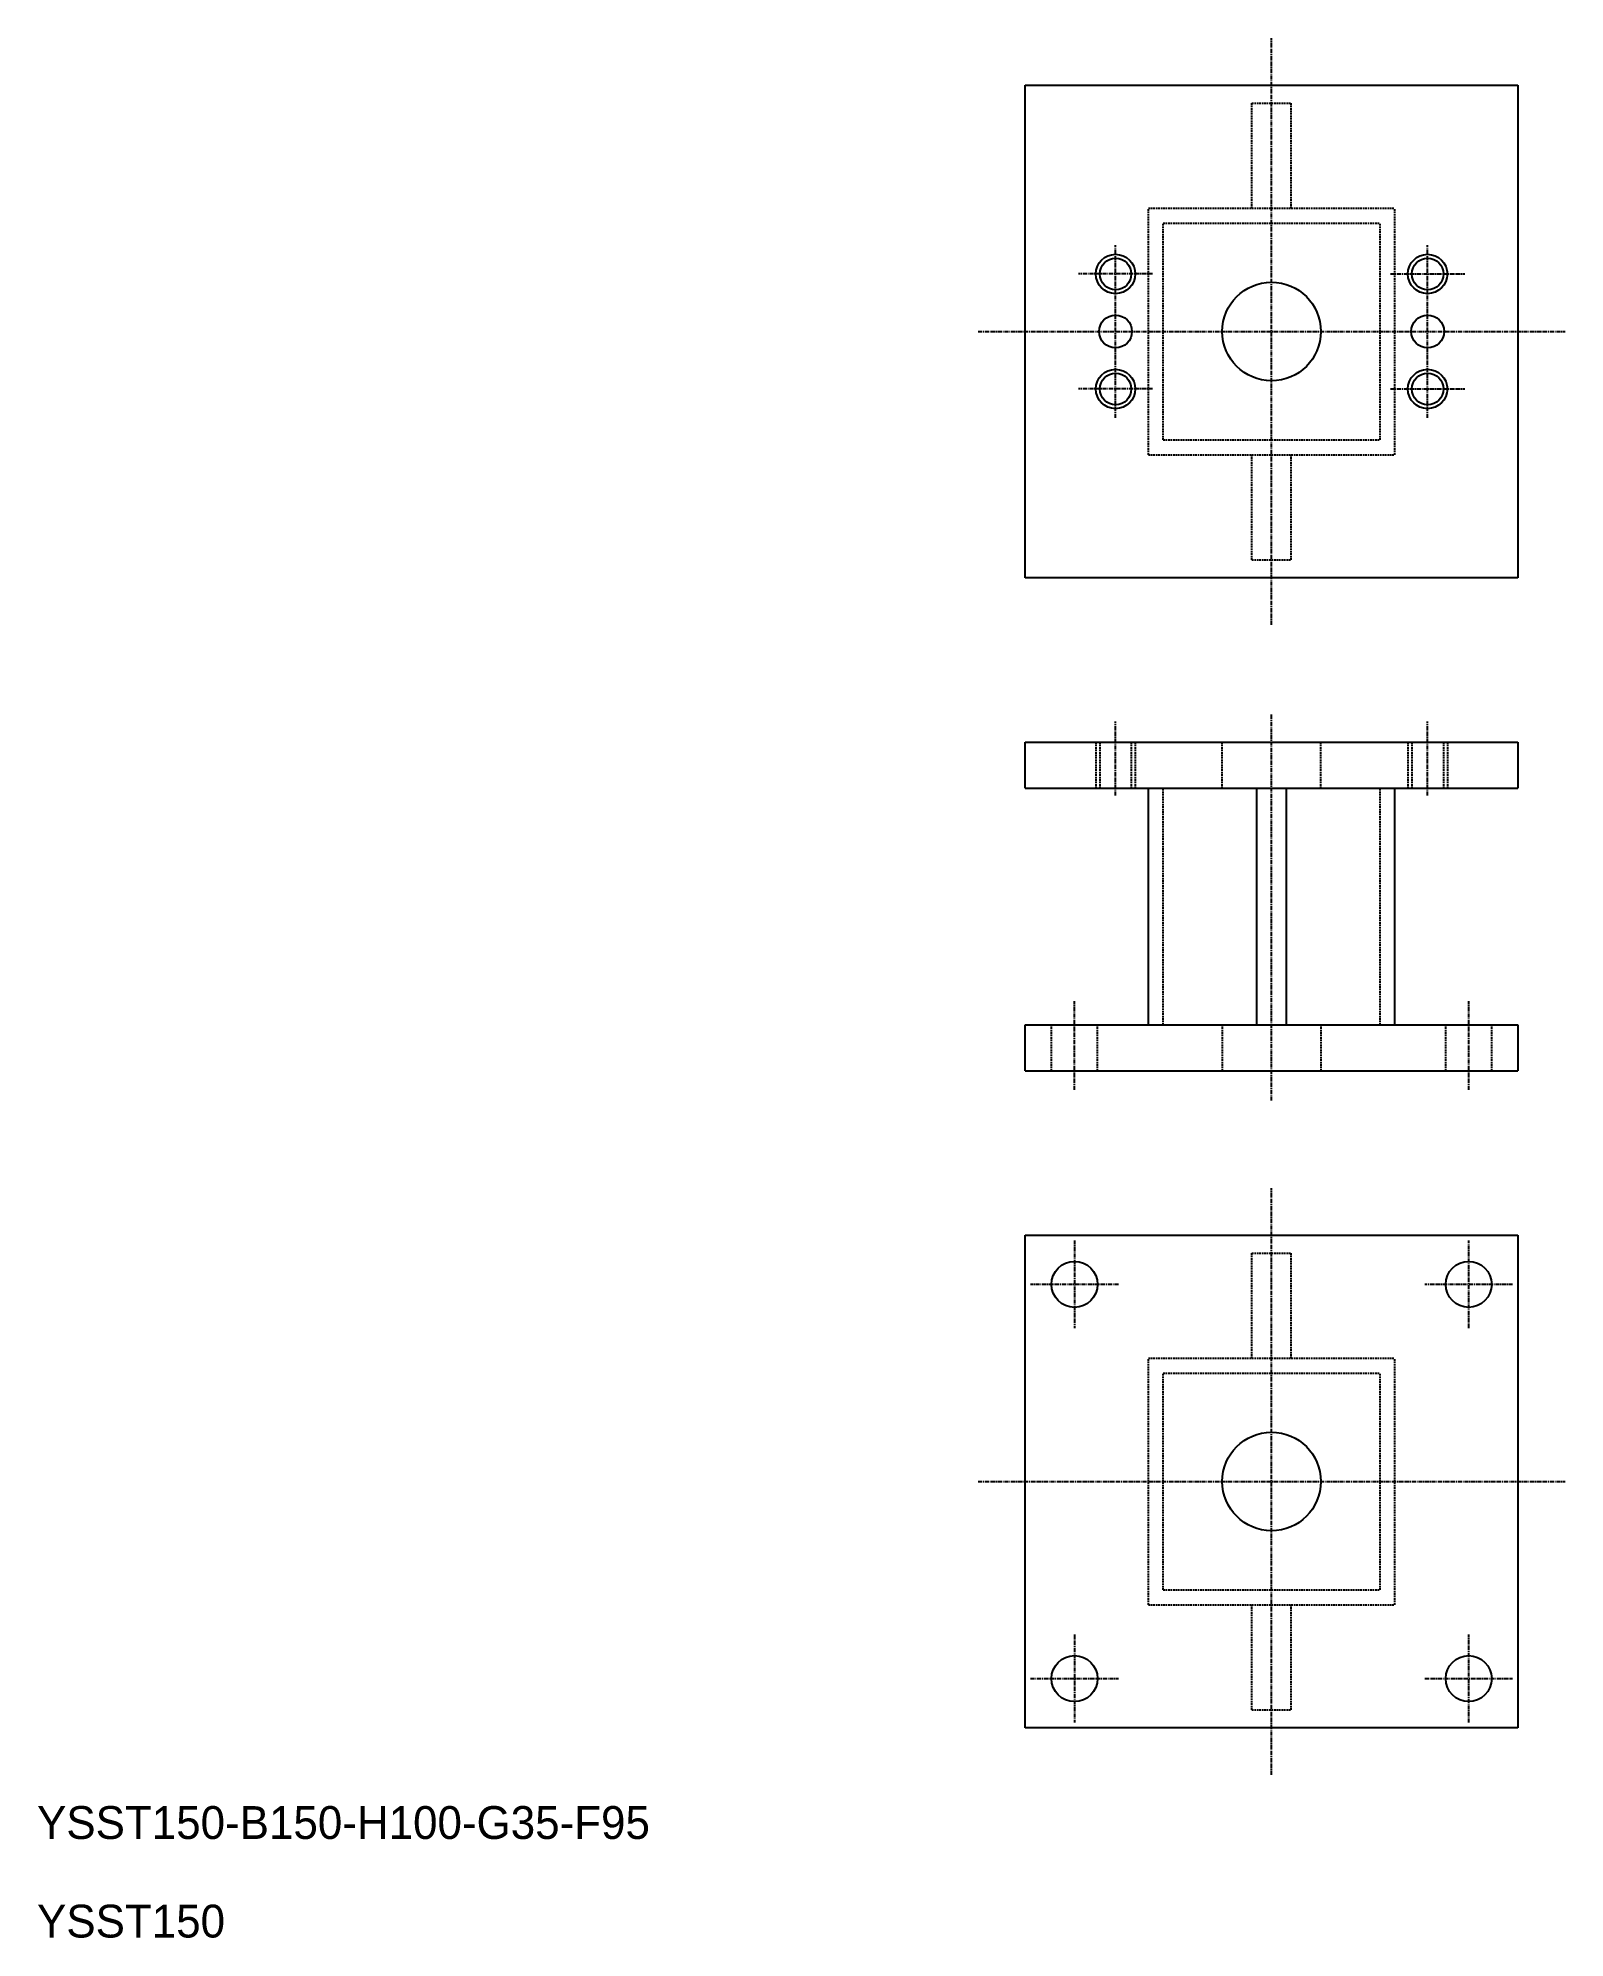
# Model space of a CAD drawing. Extents: x 40 to 505, y 40 to 618.
import ezdxf

# ---------------------------------------------------------------- set-up
doc = ezdxf.new("R2010")
doc.units = 0
doc.linetypes.add('CENTER', pattern=[2, 1.25, -0.25, 0.25, -0.25])
doc.linetypes.add('DASHED', pattern=[0.75, 0.5, -0.25])
doc.layers.get('0').update_dxf_attribs({"linetype": 'CONTINUOUS'})
doc.layers.add('CENTER', color=1, linetype='CENTER')

msp = doc.modelspace()

# ---------------------------------------------------------------- linework, layer by layer
at = {"color": 7, "linetype": 'CONTINUOUS'}
for p, q in [((340.81, 603.8), (490.81, 603.8)), ((340.81, 453.8), (340.81, 603.8)), ((490.81, 603.8), (490.81, 453.8)), ((490.81, 453.8), (340.81, 453.8)), ((340.81, 403.8), (490.81, 403.8)), ((340.81, 389.8), (340.81, 403.8)), ((490.81, 403.8), (490.81, 389.8)), ((340.81, 389.8), (490.81, 389.8)), ((453.31, 353.8), (453.31, 353.8)), ((453.31, 335.8), (453.31, 335.8)), ((340.81, 317.8), (490.81, 317.8)), ((340.81, 303.8), (340.81, 317.8)), ((490.81, 317.8), (490.81, 303.8)), ((340.81, 303.8), (490.81, 303.8)), ((340.81, 253.8), (490.81, 253.8)), ((340.81, 103.8), (340.81, 253.8)), ((490.81, 253.8), (490.81, 103.8)), ((490.81, 103.8), (340.81, 103.8))]:
    msp.add_line(p, q, dxfattribs=at)
at = {"color": 3, "linetype": 'DASHED'}
for p, q in [((409.81, 566.3), (409.81, 598.3)), ((409.81, 598.3), (421.81, 598.3)), ((421.81, 566.3), (421.81, 598.3)), ((378.31, 566.3), (453.31, 566.3)), ((378.31, 491.3), (378.31, 566.3)), ((382.81, 561.8), (448.81, 561.8)), ((382.81, 495.8), (382.81, 561.8)), ((448.81, 495.8), (448.81, 561.8)), ((453.31, 491.3), (453.31, 566.3)), ((382.81, 495.8), (448.81, 495.8)), ((378.31, 491.3), (453.31, 491.3)), ((409.81, 459.3), (409.81, 491.3)), ((421.81, 459.3), (421.81, 491.3)), ((409.81, 459.3), (421.81, 459.3)), ((362.31, 403.8), (362.31, 389.8)), ((363.51, 403.8), (363.51, 389.8)), ((373.11, 403.8), (373.11, 389.8)), ((374.31, 403.8), (374.31, 389.8)), ((400.81, 389.8), (400.81, 403.8)), ((430.81, 389.8), (430.81, 403.8)), ((457.31, 403.8), (457.31, 389.8)), ((458.51, 403.8), (458.51, 389.8)), ((468.11, 403.8), (468.11, 389.8)), ((469.31, 403.8), (469.31, 389.8)), ((382.81, 317.8), (382.81, 389.8)), ((448.81, 317.8), (448.81, 389.8)), ((348.81, 303.8), (348.81, 317.8)), ((362.81, 303.8), (362.81, 317.8)), ((400.81, 317.8), (400.81, 303.8)), ((430.81, 317.8), (430.81, 303.8)), ((468.81, 303.8), (468.81, 317.8)), ((482.81, 303.8), (482.81, 317.8)), ((409.81, 216.3), (409.81, 248.3)), ((409.81, 248.3), (421.81, 248.3)), ((421.81, 216.3), (421.81, 248.3)), ((378.31, 216.3), (453.31, 216.3)), ((378.31, 141.3), (378.31, 216.3)), ((453.31, 141.3), (453.31, 216.3)), ((382.81, 211.8), (448.81, 211.8)), ((382.81, 145.8), (382.81, 211.8)), ((448.81, 145.8), (448.81, 211.8)), ((382.81, 145.8), (448.81, 145.8)), ((378.31, 141.3), (453.31, 141.3)), ((409.81, 109.3), (409.81, 141.3)), ((421.81, 109.3), (421.81, 141.3)), ((409.81, 109.3), (421.81, 109.3))]:
    msp.add_line(p, q, dxfattribs=at)
at = {"color": 7}
for p, q in [((378.31, 317.8), (378.31, 389.8)), ((411.31, 317.8), (411.31, 389.8)), ((420.31, 317.8), (420.31, 389.8)), ((453.31, 317.8), (453.31, 389.8))]:
    msp.add_line(p, q, dxfattribs=at)
at = {"color": 3}
for centre in [(368.31, 546.3), (463.31, 546.3), (368.31, 511.3), (463.31, 511.3)]:
    msp.add_circle(centre, 6, dxfattribs=at)
at = {"color": 7, "linetype": 'CONTINUOUS'}
for centre, radius in [((368.31, 546.3), 4.8), ((463.31, 546.3), 4.8), ((415.81, 528.8), 15), ((368.31, 528.8), 5), ((463.31, 528.8), 5), ((368.31, 511.3), 4.8), ((463.31, 511.3), 4.8), ((355.81, 238.8), 7), ((475.81, 238.8), 7), ((415.81, 178.8), 15), ((355.81, 118.8), 7), ((475.81, 118.8), 7)]:
    msp.add_circle(centre, radius, dxfattribs=at)
at = {"layer": 'CENTER', "color": 1, "linetype": 'CENTER'}
for p, q in [((415.81, 439.48), (415.81, 618.12)), ((368.31, 502.52), (368.31, 555.08)), ((463.31, 502.52), (463.31, 555.08)), ((379.59, 546.3), (357.03, 546.3)), ((452.03, 546.3), (474.59, 546.3)), ((326.49, 528.8), (505.13, 528.8)), ((379.59, 511.3), (357.03, 511.3)), ((452.03, 511.3), (474.59, 511.3)), ((452.03, 511.3), (474.59, 511.3)), ((415.81, 294.76), (415.81, 412.38)), ((368.31, 387.56), (368.31, 410.05)), ((463.31, 387.56), (463.31, 410.05)), ((355.81, 297.99), (355.81, 324.94)), ((475.81, 297.99), (475.81, 324.94)), ((415.81, 89.48), (415.81, 268.12)), ((355.81, 252.19), (355.81, 225.42)), ((475.81, 225.42), (475.81, 252.19)), ((369.19, 238.8), (342.43, 238.8)), ((489.19, 238.8), (462.43, 238.8)), ((326.49, 178.8), (505.13, 178.8)), ((355.81, 132.19), (355.81, 105.42)), ((475.81, 105.42), (475.81, 132.19)), ((342.43, 118.8), (369.19, 118.8)), ((462.43, 118.8), (489.19, 118.8))]:
    msp.add_line(p, q, dxfattribs=at)

# ---------------------------------------------------------------- texts
at = {"color": 7, "linetype": 'CONTINUOUS'}
for s, p in [('YSST150-B150-H100-G35-F95', (40, 70)), ('YSST150', (40, 40))]:
    msp.add_text(s, height=10, dxfattribs=at).set_placement(p)

doc.saveas('drawing.dxf')
